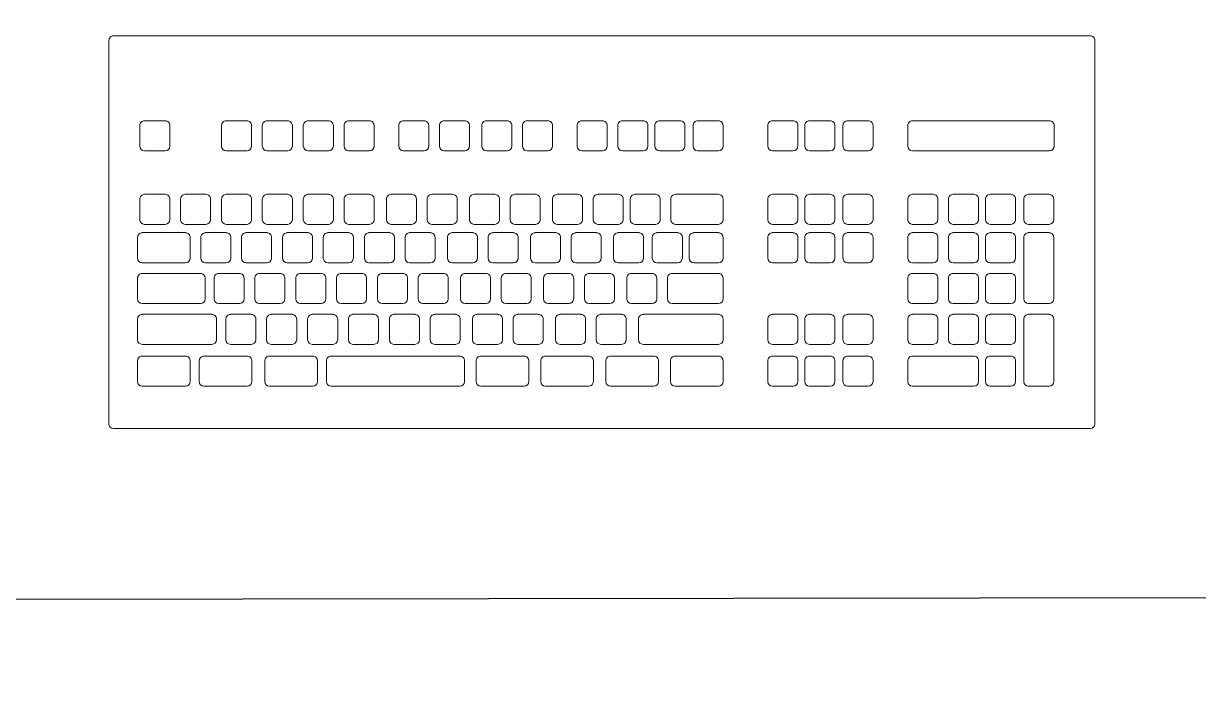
# Model space of a CAD drawing. Header units: metres. Extents: x -39 to 21688, y -24 to 9022.
# Drawn here: x 21.925 to 22.432, y 51.584 to 51.868 of the extents above; entities that cross this region are included whole.
import ezdxf

# ---------------------------------------------------------------- set-up
doc = ezdxf.new("R2010")
doc.units = ezdxf.units.M
doc.header["$MEASUREMENT"] = 0
doc.linetypes.add('CONTINUA', pattern=[0])
for name, color, linetype in [('AR-CALLES', 4, 'Continuous'), ('AR-MOBILIRIO', 1, 'Continuous'), ('AR-PUERTAS', 2, 'Continuous')]:
    doc.layers.add(name, color=color, linetype=linetype)

# ---------------------------------------------------------------- blocks, each defined once
blk = doc.blocks.new('AR-MOB. RECEPCION')
at = {"layer": 'AR-MOBILIRIO', "extrusion": (-1.60905e-07, -3.9026e-07, 1)}
blk.add_line((0.00407, -2.85284, 0), (-0.00019, 0.13393, 0), dxfattribs=at)
at = {"layer": 'AR-MOBILIRIO', "linetype": 'CONTINUA', "lineweight": 5}
for p, q in [((-0.07379, -0.78561, 0), (-0.23929, -0.78561, 0)), ((-0.24128, -0.7876, 0), (-0.24128, -1.20897, 0)), ((-0.07179, -0.7876, 0), (-0.07179, -1.20897, 0)), ((-0.2046, -0.86437, 0), (-0.20459, -0.80523, 0)), ((-0.2026, -0.80324, 0), (-0.19363, -0.80324, 0)), ((-0.19163, -0.80523, 0), (-0.19163, -0.86437, 0)), ((-0.17285, -0.81436, 0), (-0.17285, -0.80538, 0)), ((-0.17086, -0.80339, 0), (-0.16189, -0.80339, 0)), ((-0.15989, -0.80538, 0), (-0.15989, -0.81436, 0)), ((-0.15631, -0.81436, 0), (-0.15631, -0.80538, 0)), ((-0.15431, -0.80339, 0), (-0.12772, -0.80339, 0)), ((-0.12573, -0.80538, 0), (-0.12573, -0.81436, 0)), ((-0.12108, -0.81436, 0), (-0.12108, -0.80538, 0)), ((-0.11908, -0.80339, 0), (-0.09205, -0.80339, 0)), ((-0.09006, -0.80538, 0), (-0.09006, -0.81436, 0)), ((-0.16189, -0.81635, 0), (-0.17086, -0.81635, 0)), ((-0.17086, -0.81985, 0), (-0.16189, -0.81985, 0)), ((-0.12772, -0.81635, 0), (-0.15431, -0.81635, 0)), ((-0.15431, -0.81985, 0), (-0.14534, -0.81985, 0)), ((-0.1367, -0.81985, 0), (-0.12772, -0.81985, 0)), ((-0.09205, -0.81635, 0), (-0.11908, -0.81635, 0)), ((-0.11908, -0.81985, 0), (-0.11011, -0.81985, 0)), ((-0.10103, -0.81985, 0), (-0.09205, -0.81985, 0)), ((-0.17285, -0.83082, 0), (-0.17285, -0.82185, 0)), ((-0.15989, -0.82185, 0), (-0.15989, -0.83082, 0)), ((-0.15631, -0.83082, 0), (-0.15631, -0.82185, 0)), ((-0.14335, -0.82185, 0), (-0.14335, -0.83082, 0)), ((-0.13869, -0.83082, 0), (-0.13869, -0.82185, 0)), ((-0.12573, -0.82185, 0), (-0.12573, -0.83082, 0)), ((-0.12108, -0.83082, 0), (-0.12108, -0.82185, 0)), ((-0.10811, -0.82185, 0), (-0.10811, -0.83082, 0)), ((-0.10302, -0.83082, 0), (-0.10302, -0.82185, 0)), ((-0.09006, -0.82185, 0), (-0.09006, -0.83082, 0)), ((-0.16189, -0.83282, 0), (-0.17086, -0.83282, 0)), ((-0.17086, -0.83584, 0), (-0.16189, -0.83584, 0)), ((-0.14534, -0.83282, 0), (-0.15431, -0.83282, 0)), ((-0.15431, -0.83584, 0), (-0.14534, -0.83584, 0)), ((-0.12772, -0.83282, 0), (-0.1367, -0.83282, 0)), ((-0.1367, -0.83584, 0), (-0.12772, -0.83584, 0)), ((-0.11011, -0.83282, 0), (-0.11908, -0.83282, 0)), ((-0.11908, -0.83584, 0), (-0.11011, -0.83584, 0)), ((-0.09205, -0.83282, 0), (-0.10103, -0.83282, 0)), ((-0.10103, -0.83584, 0), (-0.09205, -0.83584, 0)), ((-0.17285, -0.84681, 0), (-0.17285, -0.83784, 0)), ((-0.15989, -0.83784, 0), (-0.15989, -0.84681, 0)), ((-0.15631, -0.84681, 0), (-0.15631, -0.83784, 0)), ((-0.14335, -0.83784, 0), (-0.14335, -0.84681, 0)), ((-0.13869, -0.84681, 0), (-0.13869, -0.83784, 0)), ((-0.12573, -0.83784, 0), (-0.12573, -0.84681, 0)), ((-0.12108, -0.84681, 0), (-0.12108, -0.83784, 0)), ((-0.10811, -0.83784, 0), (-0.10811, -0.84681, 0)), ((-0.10302, -0.86437, 0), (-0.10302, -0.83784, 0)), ((-0.09006, -0.83784, 0), (-0.09006, -0.86437, 0)), ((-0.16189, -0.84881, 0), (-0.17086, -0.84881, 0)), ((-0.14534, -0.84881, 0), (-0.15431, -0.84881, 0)), ((-0.12772, -0.84881, 0), (-0.1367, -0.84881, 0)), ((-0.11011, -0.84881, 0), (-0.11908, -0.84881, 0)), ((-0.17285, -0.86437, 0), (-0.17285, -0.8554, 0)), ((-0.17086, -0.85341, 0), (-0.16189, -0.85341, 0)), ((-0.15989, -0.8554, 0), (-0.15989, -0.86437, 0)), ((-0.15631, -0.86437, 0), (-0.15631, -0.8554, 0)), ((-0.15431, -0.85341, 0), (-0.14534, -0.85341, 0)), ((-0.14335, -0.8554, 0), (-0.14335, -0.86437, 0)), ((-0.13869, -0.86437, 0), (-0.13869, -0.8554, 0)), ((-0.1367, -0.85341, 0), (-0.12772, -0.85341, 0)), ((-0.12573, -0.8554, 0), (-0.12573, -0.86437, 0)), ((-0.12108, -0.86437, 0), (-0.12108, -0.8554, 0)), ((-0.11908, -0.85341, 0), (-0.11011, -0.85341, 0)), ((-0.10811, -0.8554, 0), (-0.10811, -0.86437, 0)), ((-0.19363, -0.86637, 0), (-0.2026, -0.86637, 0)), ((-0.16189, -0.86637, 0), (-0.17086, -0.86637, 0)), ((-0.14534, -0.86637, 0), (-0.15431, -0.86637, 0)), ((-0.12772, -0.86637, 0), (-0.1367, -0.86637, 0)), ((-0.11011, -0.86637, 0), (-0.11908, -0.86637, 0)), ((-0.09205, -0.86637, 0), (-0.10103, -0.86637, 0)), ((-0.2026, -0.88135, 0), (-0.19363, -0.88135, 0)), ((-0.17086, -0.88135, 0), (-0.16189, -0.88135, 0)), ((-0.15431, -0.88135, 0), (-0.14534, -0.88135, 0)), ((-0.11908, -0.88135, 0), (-0.11011, -0.88135, 0)), ((-0.10103, -0.88135, 0), (-0.09205, -0.88135, 0)), ((-0.2046, -0.88783, 0), (-0.2046, -0.88335, 0)), ((-0.2046, -0.89232, 0), (-0.2046, -0.88335, 0)), ((-0.19163, -0.88783, 0), (-0.19163, -0.88335, 0)), ((-0.19163, -0.88335, 0), (-0.19163, -0.89232, 0)), ((-0.17285, -0.89232, 0), (-0.17285, -0.88335, 0)), ((-0.15989, -0.88335, 0), (-0.15989, -0.89232, 0)), ((-0.15631, -0.89232, 0), (-0.15631, -0.88335, 0)), ((-0.14335, -0.88335, 0), (-0.14335, -0.89232, 0)), ((-0.12108, -0.89232, 0), (-0.12108, -0.88335, 0)), ((-0.10811, -0.88335, 0), (-0.10811, -0.89232, 0)), ((-0.10302, -0.89232, 0), (-0.10302, -0.88335, 0)), ((-0.09006, -0.88335, 0), (-0.09006, -0.89232, 0)), ((-0.19363, -0.89431, 0), (-0.2026, -0.89431, 0)), ((-0.16189, -0.89431, 0), (-0.17086, -0.89431, 0)), ((-0.14534, -0.89431, 0), (-0.15431, -0.89431, 0)), ((-0.11011, -0.89431, 0), (-0.11908, -0.89431, 0)), ((-0.09205, -0.89431, 0), (-0.10103, -0.89431, 0)), ((-0.2046, -0.90878, 0), (-0.2046, -0.89981, 0)), ((-0.2026, -0.89782, 0), (-0.19363, -0.89782, 0)), ((-0.19163, -0.89981, 0), (-0.19163, -0.90878, 0)), ((-0.17285, -0.90878, 0), (-0.17285, -0.89981, 0)), ((-0.17086, -0.89782, 0), (-0.16189, -0.89782, 0)), ((-0.15989, -0.89981, 0), (-0.15989, -0.90878, 0)), ((-0.15631, -0.90878, 0), (-0.15631, -0.89981, 0)), ((-0.15431, -0.89782, 0), (-0.14534, -0.89782, 0)), ((-0.14335, -0.89981, 0), (-0.14335, -0.90878, 0)), ((-0.12108, -0.90878, 0), (-0.12108, -0.89981, 0)), ((-0.11908, -0.89782, 0), (-0.11011, -0.89782, 0)), ((-0.10811, -0.89981, 0), (-0.10811, -0.90878, 0)), ((-0.10302, -0.90878, 0), (-0.10302, -0.89981, 0)), ((-0.10103, -0.89782, 0), (-0.09205, -0.89782, 0)), ((-0.09006, -0.89981, 0), (-0.09006, -0.90878, 0)), ((-0.19363, -0.91078, 0), (-0.2026, -0.91078, 0)), ((-0.16189, -0.91078, 0), (-0.17086, -0.91078, 0)), ((-0.14534, -0.91078, 0), (-0.15431, -0.91078, 0)), ((-0.11011, -0.91078, 0), (-0.11908, -0.91078, 0)), ((-0.09205, -0.91078, 0), (-0.10103, -0.91078, 0)), ((-0.2046, -0.92477, 0), (-0.2046, -0.9158, 0)), ((-0.2026, -0.91381, 0), (-0.19363, -0.91381, 0)), ((-0.19163, -0.9158, 0), (-0.19163, -0.92477, 0)), ((-0.17285, -0.92477, 0), (-0.17285, -0.9158, 0)), ((-0.17086, -0.91381, 0), (-0.16189, -0.91381, 0)), ((-0.15989, -0.9158, 0), (-0.15989, -0.92477, 0)), ((-0.15631, -0.92477, 0), (-0.15631, -0.9158, 0)), ((-0.15431, -0.91381, 0), (-0.14534, -0.91381, 0)), ((-0.14335, -0.9158, 0), (-0.14335, -0.92477, 0)), ((-0.12108, -0.92477, 0), (-0.12108, -0.9158, 0)), ((-0.11908, -0.91381, 0), (-0.11011, -0.91381, 0)), ((-0.10811, -0.9158, 0), (-0.10811, -0.92477, 0)), ((-0.10302, -0.92477, 0), (-0.10302, -0.9158, 0)), ((-0.10103, -0.91381, 0), (-0.09205, -0.91381, 0)), ((-0.09006, -0.9158, 0), (-0.09006, -0.92477, 0)), ((-0.19363, -0.92677, 0), (-0.2026, -0.92677, 0)), ((-0.16189, -0.92677, 0), (-0.17086, -0.92677, 0)), ((-0.14534, -0.92677, 0), (-0.15431, -0.92677, 0)), ((-0.11011, -0.92677, 0), (-0.11908, -0.92677, 0)), ((-0.09205, -0.92677, 0), (-0.10103, -0.92677, 0)), ((-0.2026, -0.94604, 0), (-0.19363, -0.94604, 0)), ((-0.17086, -0.94604, 0), (-0.16189, -0.94604, 0)), ((-0.15431, -0.94604, 0), (-0.14534, -0.94604, 0)), ((-0.1367, -0.94604, 0), (-0.12772, -0.94604, 0)), ((-0.11908, -0.94604, 0), (-0.11011, -0.94604, 0)), ((-0.10103, -0.94604, 0), (-0.09205, -0.94604, 0)), ((-0.2046, -0.957, 0), (-0.2046, -0.94803, 0)), ((-0.19163, -0.94803, 0), (-0.19163, -0.957, 0)), ((-0.17285, -0.96658, 0), (-0.17285, -0.94803, 0)), ((-0.15989, -0.94803, 0), (-0.15989, -0.96658, 0)), ((-0.15631, -0.95866, 0), (-0.15631, -0.94803, 0)), ((-0.14335, -0.94803, 0), (-0.14335, -0.95866, 0)), ((-0.13869, -0.96806, 0), (-0.13869, -0.94803, 0)), ((-0.12573, -0.94803, 0), (-0.12573, -0.96806, 0)), ((-0.12108, -0.9805, 0), (-0.12108, -0.94803, 0)), ((-0.10812, -0.94803, 0), (-0.10812, -0.9805, 0)), ((-0.10302, -0.96675, 0), (-0.10302, -0.94803, 0)), ((-0.09006, -0.94803, 0), (-0.09006, -0.96675, 0)), ((-0.19363, -0.959, 0), (-0.2026, -0.959, 0)), ((-0.2026, -0.9625, 0), (-0.19363, -0.9625, 0)), ((-0.14534, -0.96066, 0), (-0.15431, -0.96066, 0)), ((-0.2046, -0.97347, 0), (-0.2046, -0.96449, 0)), ((-0.19163, -0.96449, 0), (-0.19163, -0.97347, 0)), ((-0.15631, -0.97457, 0), (-0.15631, -0.96559, 0)), ((-0.15431, -0.9636, 0), (-0.14534, -0.9636, 0)), ((-0.14335, -0.96559, 0), (-0.14335, -0.97457, 0)), ((-0.16189, -0.96858, 0), (-0.17086, -0.96858, 0)), ((-0.17086, -0.97311, 0), (-0.16189, -0.97311, 0)), ((-0.12772, -0.97005, 0), (-0.1367, -0.97005, 0)), ((-0.09205, -0.96874, 0), (-0.10103, -0.96874, 0)), ((-0.19363, -0.97546, 0), (-0.2026, -0.97546, 0)), ((-0.17285, -0.98407, 0), (-0.17285, -0.9751, 0)), ((-0.15989, -0.9751, 0), (-0.15989, -0.98407, 0)), ((-0.14534, -0.97656, 0), (-0.15431, -0.97656, 0)), ((-0.13869, -0.98562, 0), (-0.13869, -0.97665, 0)), ((-0.1367, -0.97466, 0), (-0.12772, -0.97466, 0)), ((-0.12573, -0.97665, 0), (-0.12573, -0.98562, 0)), ((-0.10302, -0.99461, 0), (-0.10302, -0.97589, 0)), ((-0.10103, -0.9739, 0), (-0.09205, -0.9739, 0)), ((-0.09006, -0.97589, 0), (-0.09006, -0.99461, 0)), ((-0.2046, -0.98946, 0), (-0.2046, -0.98048, 0)), ((-0.2026, -0.97849, 0), (-0.19363, -0.97849, 0)), ((-0.19163, -0.98048, 0), (-0.19163, -0.98946, 0)), ((-0.15631, -0.99131, 0), (-0.15631, -0.98234, 0)), ((-0.15431, -0.98034, 0), (-0.14534, -0.98034, 0)), ((-0.14335, -0.98234, 0), (-0.14335, -0.99131, 0)), ((-0.11011, -0.9825, 0), (-0.11908, -0.9825, 0)), ((-0.16189, -0.98607, 0), (-0.17086, -0.98607, 0)), ((-0.12772, -0.98762, 0), (-0.1367, -0.98762, 0)), ((-0.11908, -0.9878, 0), (-0.11011, -0.9878, 0)), ((-0.19363, -0.99145, 0), (-0.2026, -0.99145, 0)), ((-0.17285, -1.00006, 0), (-0.17285, -0.99109, 0)), ((-0.17086, -0.9891, 0), (-0.16189, -0.9891, 0)), ((-0.15989, -0.99109, 0), (-0.15989, -1.00006, 0)), ((-0.14534, -0.9933, 0), (-0.15431, -0.9933, 0)), ((-0.1367, -0.99292, 0), (-0.12772, -0.99292, 0)), ((-0.12108, -0.99877, 0), (-0.12108, -0.9898, 0)), ((-0.10812, -0.9898, 0), (-0.10812, -0.99877, 0)), ((-0.2046, -1.00702, 0), (-0.2046, -0.99805, 0)), ((-0.2026, -0.99605, 0), (-0.19363, -0.99605, 0)), ((-0.19163, -0.99805, 0), (-0.19163, -1.00702, 0)), ((-0.13869, -1.00389, 0), (-0.13869, -0.99491, 0)), ((-0.12573, -0.99491, 0), (-0.12573, -1.00389, 0)), ((-0.09205, -0.9966, 0), (-0.10103, -0.9966, 0)), ((-0.16189, -1.00206, 0), (-0.17086, -1.00206, 0)), ((-0.15631, -1.00957, 0), (-0.15631, -1.0006, 0)), ((-0.15431, -0.99861, 0), (-0.14534, -0.99861, 0)), ((-0.14335, -1.0006, 0), (-0.14335, -1.00957, 0)), ((-0.11011, -1.00076, 0), (-0.11908, -1.00076, 0)), ((-0.10103, -1.00199, 0), (-0.09205, -1.00199, 0)), ((-0.17086, -1.00666, 0), (-0.16189, -1.00666, 0)), ((-0.12772, -1.00588, 0), (-0.1367, -1.00588, 0)), ((-0.12108, -1.01633, 0), (-0.12108, -1.00736, 0)), ((-0.11908, -1.00536, 0), (-0.11011, -1.00536, 0)), ((-0.10812, -1.00736, 0), (-0.10812, -1.01633, 0)), ((-0.10302, -1.0227, 0), (-0.10302, -1.00398, 0)), ((-0.09006, -1.00398, 0), (-0.09006, -1.0227, 0)), ((-0.19363, -1.00901, 0), (-0.2026, -1.00901, 0)), ((-0.17285, -1.01763, 0), (-0.17285, -1.00865, 0)), ((-0.15989, -1.00865, 0), (-0.15989, -1.01763, 0)), ((-0.14534, -1.01157, 0), (-0.15431, -1.01157, 0)), ((-0.13869, -1.02145, 0), (-0.13869, -1.01248, 0)), ((-0.1367, -1.01048, 0), (-0.12772, -1.01048, 0)), ((-0.12573, -1.01248, 0), (-0.12573, -1.02145, 0)), ((-0.15631, -1.02714, 0), (-0.15631, -1.01816, 0)), ((-0.15431, -1.01617, 0), (-0.14534, -1.01617, 0)), ((-0.14335, -1.01816, 0), (-0.14335, -1.02714, 0)), ((-0.11011, -1.01833, 0), (-0.11908, -1.01833, 0)), ((-0.2046, -1.03059, 0), (-0.2046, -1.02162, 0)), ((-0.2026, -1.01962, 0), (-0.19363, -1.01962, 0)), ((-0.19163, -1.02162, 0), (-0.19163, -1.03059, 0)), ((-0.16189, -1.01962, 0), (-0.17086, -1.01962, 0)), ((-0.12772, -1.02344, 0), (-0.1367, -1.02344, 0)), ((-0.11908, -1.02363, 0), (-0.11011, -1.02363, 0)), ((-0.17285, -1.03589, 0), (-0.17285, -1.02692, 0)), ((-0.17086, -1.02492, 0), (-0.16189, -1.02492, 0)), ((-0.15989, -1.02692, 0), (-0.15989, -1.03589, 0)), ((-0.1367, -1.02875, 0), (-0.12772, -1.02875, 0)), ((-0.12108, -1.0346, 0), (-0.12108, -1.02562, 0)), ((-0.10812, -1.02562, 0), (-0.10812, -1.0346, 0)), ((-0.09205, -1.0247, 0), (-0.10103, -1.0247, 0)), ((-0.19363, -1.03258, 0), (-0.2026, -1.03258, 0)), ((-0.14534, -1.02913, 0), (-0.15431, -1.02913, 0)), ((-0.13869, -1.03971, 0), (-0.13869, -1.03074, 0)), ((-0.12573, -1.03074, 0), (-0.12573, -1.03971, 0)), ((-0.10302, -1.05056, 0), (-0.10302, -1.03184, 0)), ((-0.10103, -1.02985, 0), (-0.09205, -1.02985, 0)), ((-0.09006, -1.03184, 0), (-0.09006, -1.05056, 0)), ((-0.2026, -1.03718, 0), (-0.19363, -1.03718, 0)), ((-0.16189, -1.03789, 0), (-0.17086, -1.03789, 0)), ((-0.15631, -1.0454, 0), (-0.15631, -1.03643, 0)), ((-0.15431, -1.03443, 0), (-0.14534, -1.03443, 0)), ((-0.14335, -1.03643, 0), (-0.14335, -1.0454, 0)), ((-0.11011, -1.03659, 0), (-0.11908, -1.03659, 0)), ((-0.2046, -1.04815, 0), (-0.2046, -1.03918, 0)), ((-0.19163, -1.03918, 0), (-0.19163, -1.04815, 0)), ((-0.17086, -1.04249, 0), (-0.16189, -1.04249, 0)), ((-0.12772, -1.04171, 0), (-0.1367, -1.04171, 0)), ((-0.12108, -1.05216, 0), (-0.12108, -1.04319, 0)), ((-0.11908, -1.04119, 0), (-0.11011, -1.04119, 0)), ((-0.10812, -1.04319, 0), (-0.10812, -1.05216, 0)), ((-0.17285, -1.05345, 0), (-0.17285, -1.04448, 0)), ((-0.15989, -1.04448, 0), (-0.15989, -1.05345, 0)), ((-0.14534, -1.0474, 0), (-0.15431, -1.0474, 0)), ((-0.13869, -1.05728, 0), (-0.13869, -1.0483, 0)), ((-0.1367, -1.04631, 0), (-0.12772, -1.04631, 0)), ((-0.12573, -1.0483, 0), (-0.12573, -1.05728, 0)), ((-0.19363, -1.05014, 0), (-0.2026, -1.05014, 0)), ((-0.15631, -1.06296, 0), (-0.15631, -1.05399, 0)), ((-0.15431, -1.052, 0), (-0.14534, -1.052, 0)), ((-0.14335, -1.05399, 0), (-0.14335, -1.06296, 0)), ((-0.11011, -1.05415, 0), (-0.11908, -1.05415, 0)), ((-0.09205, -1.05256, 0), (-0.10103, -1.05256, 0)), ((-0.2046, -1.06642, 0), (-0.2046, -1.05744, 0)), ((-0.2026, -1.05545, 0), (-0.19363, -1.05545, 0)), ((-0.19163, -1.05744, 0), (-0.19163, -1.06642, 0)), ((-0.16189, -1.05545, 0), (-0.17086, -1.05545, 0)), ((-0.12772, -1.05927, 0), (-0.1367, -1.05927, 0)), ((-0.10103, -1.05757, 0), (-0.09205, -1.05757, 0)), ((-0.17285, -1.07172, 0), (-0.17285, -1.06275, 0)), ((-0.17086, -1.06075, 0), (-0.16189, -1.06075, 0)), ((-0.15989, -1.06275, 0), (-0.15989, -1.07172, 0)), ((-0.12108, -1.07042, 0), (-0.12108, -1.06145, 0)), ((-0.11908, -1.05946, 0), (-0.11011, -1.05946, 0)), ((-0.10812, -1.06145, 0), (-0.10812, -1.07042, 0)), ((-0.10302, -1.11512, 0), (-0.10302, -1.05956, 0)), ((-0.09006, -1.05956, 0), (-0.09006, -1.11512, 0)), ((-0.19363, -1.06841, 0), (-0.2026, -1.06841, 0)), ((-0.14534, -1.06496, 0), (-0.15431, -1.06496, 0)), ((-0.13869, -1.07554, 0), (-0.13869, -1.06657, 0)), ((-0.1367, -1.06457, 0), (-0.12772, -1.06457, 0)), ((-0.12573, -1.06657, 0), (-0.12573, -1.07554, 0)), ((-0.2026, -1.07301, 0), (-0.19363, -1.07301, 0)), ((-0.16189, -1.07371, 0), (-0.17086, -1.07371, 0)), ((-0.15631, -1.08123, 0), (-0.15631, -1.07226, 0)), ((-0.15431, -1.07026, 0), (-0.14534, -1.07026, 0)), ((-0.14335, -1.07226, 0), (-0.14335, -1.08123, 0)), ((-0.11011, -1.07242, 0), (-0.11908, -1.07242, 0)), ((-0.2046, -1.08398, 0), (-0.2046, -1.075, 0)), ((-0.19163, -1.075, 0), (-0.19163, -1.08398, 0)), ((-0.17086, -1.07831, 0), (-0.16189, -1.07831, 0)), ((-0.12772, -1.07754, 0), (-0.1367, -1.07754, 0)), ((-0.12108, -1.08799, 0), (-0.12108, -1.07901, 0)), ((-0.11908, -1.07702, 0), (-0.11011, -1.07702, 0)), ((-0.10812, -1.07901, 0), (-0.10812, -1.08799, 0)), ((-0.17285, -1.08928, 0), (-0.17285, -1.08031, 0)), ((-0.15989, -1.08031, 0), (-0.15989, -1.08928, 0)), ((-0.14534, -1.08322, 0), (-0.15431, -1.08322, 0)), ((-0.13869, -1.0931, 0), (-0.13869, -1.08413, 0)), ((-0.1367, -1.08214, 0), (-0.12772, -1.08214, 0)), ((-0.12573, -1.08413, 0), (-0.12573, -1.0931, 0)), ((-0.19363, -1.08597, 0), (-0.2026, -1.08597, 0)), ((-0.15431, -1.08782, 0), (-0.14534, -1.08782, 0)), ((-0.16189, -1.09128, 0), (-0.17086, -1.09128, 0)), ((-0.15631, -1.09879, 0), (-0.15631, -1.08982, 0)), ((-0.14335, -1.08982, 0), (-0.14335, -1.09879, 0)), ((-0.11011, -1.08998, 0), (-0.11908, -1.08998, 0)), ((-0.11908, -1.09471, 0), (-0.11011, -1.09471, 0)), ((-0.2046, -1.10755, 0), (-0.2046, -1.09857, 0)), ((-0.2026, -1.09658, 0), (-0.19363, -1.09658, 0)), ((-0.19163, -1.09857, 0), (-0.19163, -1.10755, 0)), ((-0.17285, -1.10755, 0), (-0.17285, -1.09857, 0)), ((-0.17086, -1.09658, 0), (-0.16189, -1.09658, 0)), ((-0.15989, -1.09857, 0), (-0.15989, -1.10755, 0)), ((-0.12772, -1.0951, 0), (-0.1367, -1.0951, 0)), ((-0.1367, -1.09983, 0), (-0.12772, -1.09983, 0)), ((-0.12108, -1.10568, 0), (-0.12108, -1.09671, 0)), ((-0.10812, -1.09671, 0), (-0.10812, -1.10568, 0)), ((-0.14534, -1.10078, 0), (-0.15431, -1.10078, 0)), ((-0.13869, -1.1108, 0), (-0.13869, -1.10183, 0)), ((-0.12573, -1.10183, 0), (-0.12573, -1.1108, 0)), ((-0.19363, -1.10954, 0), (-0.2026, -1.10954, 0)), ((-0.16189, -1.10954, 0), (-0.17086, -1.10954, 0)), ((-0.15631, -1.11649, 0), (-0.15631, -1.10751, 0)), ((-0.15431, -1.10552, 0), (-0.14534, -1.10552, 0)), ((-0.14335, -1.10751, 0), (-0.14335, -1.11649, 0)), ((-0.11011, -1.10768, 0), (-0.11908, -1.10768, 0)), ((-0.2026, -1.11414, 0), (-0.19363, -1.11414, 0)), ((-0.17086, -1.11414, 0), (-0.16189, -1.11414, 0)), ((-0.12772, -1.11279, 0), (-0.1367, -1.11279, 0)), ((-0.12108, -1.12324, 0), (-0.12108, -1.11427, 0)), ((-0.11908, -1.11228, 0), (-0.11011, -1.11228, 0)), ((-0.10812, -1.11427, 0), (-0.10812, -1.12324, 0)), ((-0.2046, -1.12511, 0), (-0.2046, -1.11614, 0)), ((-0.19163, -1.11614, 0), (-0.19163, -1.12511, 0)), ((-0.17285, -1.12511, 0), (-0.17285, -1.11614, 0)), ((-0.15989, -1.11614, 0), (-0.15989, -1.12511, 0)), ((-0.14534, -1.11848, 0), (-0.15431, -1.11848, 0)), ((-0.13869, -1.12836, 0), (-0.13869, -1.11939, 0)), ((-0.1367, -1.1174, 0), (-0.12772, -1.1174, 0)), ((-0.12573, -1.11939, 0), (-0.12573, -1.12836, 0)), ((-0.09205, -1.11711, 0), (-0.10103, -1.11711, 0)), ((-0.15631, -1.13405, 0), (-0.15631, -1.12508, 0)), ((-0.15431, -1.12308, 0), (-0.14534, -1.12308, 0)), ((-0.14335, -1.12508, 0), (-0.14335, -1.13405, 0)), ((-0.10302, -1.14173, 0), (-0.10302, -1.12301, 0)), ((-0.10103, -1.12102, 0), (-0.09205, -1.12102, 0)), ((-0.09006, -1.12301, 0), (-0.09006, -1.14173, 0)), ((-0.19363, -1.1271, 0), (-0.2026, -1.1271, 0)), ((-0.16189, -1.1271, 0), (-0.17086, -1.1271, 0)), ((-0.11011, -1.12524, 0), (-0.11908, -1.12524, 0)), ((-0.11908, -1.12997, 0), (-0.11011, -1.12997, 0)), ((-0.2046, -1.1428, 0), (-0.2046, -1.13383, 0)), ((-0.2026, -1.13184, 0), (-0.19363, -1.13184, 0)), ((-0.19163, -1.13383, 0), (-0.19163, -1.1428, 0)), ((-0.17285, -1.1428, 0), (-0.17285, -1.13383, 0)), ((-0.17086, -1.13184, 0), (-0.16189, -1.13184, 0)), ((-0.15989, -1.13383, 0), (-0.15989, -1.1428, 0)), ((-0.12772, -1.13036, 0), (-0.1367, -1.13036, 0)), ((-0.1367, -1.13509, 0), (-0.12772, -1.13509, 0)), ((-0.12108, -1.14094, 0), (-0.12108, -1.13197, 0)), ((-0.10812, -1.13197, 0), (-0.10812, -1.14094, 0)), ((-0.14534, -1.13604, 0), (-0.15431, -1.13604, 0)), ((-0.13869, -1.14606, 0), (-0.13869, -1.13709, 0)), ((-0.12573, -1.13709, 0), (-0.12573, -1.14606, 0)), ((-0.19363, -1.1448, 0), (-0.2026, -1.1448, 0)), ((-0.16189, -1.1448, 0), (-0.17086, -1.1448, 0)), ((-0.15631, -1.15175, 0), (-0.15631, -1.14277, 0)), ((-0.15431, -1.14078, 0), (-0.14534, -1.14078, 0)), ((-0.14335, -1.14277, 0), (-0.14335, -1.15175, 0)), ((-0.11011, -1.14293, 0), (-0.11908, -1.14293, 0)), ((-0.09205, -1.14372, 0), (-0.10103, -1.14372, 0)), ((-0.2026, -1.1494, 0), (-0.19363, -1.1494, 0)), ((-0.17086, -1.1494, 0), (-0.16189, -1.1494, 0)), ((-0.12772, -1.14805, 0), (-0.1367, -1.14805, 0)), ((-0.12108, -1.1585, 0), (-0.12108, -1.14953, 0)), ((-0.11908, -1.14754, 0), (-0.11011, -1.14754, 0)), ((-0.10812, -1.14953, 0), (-0.10812, -1.1585, 0)), ((-0.10103, -1.14928, 0), (-0.09205, -1.14928, 0)), ((-0.2046, -1.16037, 0), (-0.2046, -1.15139, 0)), ((-0.19163, -1.15139, 0), (-0.19163, -1.16037, 0)), ((-0.17285, -1.16037, 0), (-0.17285, -1.15139, 0)), ((-0.15989, -1.15139, 0), (-0.15989, -1.16037, 0)), ((-0.14534, -1.15374, 0), (-0.15431, -1.15374, 0)), ((-0.13869, -1.16362, 0), (-0.13869, -1.15465, 0)), ((-0.1367, -1.15265, 0), (-0.12772, -1.15265, 0)), ((-0.12573, -1.15465, 0), (-0.12573, -1.16362, 0)), ((-0.10302, -1.16999, 0), (-0.10302, -1.15127, 0)), ((-0.09006, -1.15127, 0), (-0.09006, -1.16999, 0)), ((-0.15631, -1.16931, 0), (-0.15631, -1.16033, 0)), ((-0.15431, -1.15834, 0), (-0.14534, -1.15834, 0)), ((-0.14335, -1.16033, 0), (-0.14335, -1.16931, 0)), ((-0.11011, -1.1605, 0), (-0.11908, -1.1605, 0)), ((-0.19363, -1.16236, 0), (-0.2026, -1.16236, 0)), ((-0.16189, -1.16236, 0), (-0.17086, -1.16236, 0)), ((-0.12772, -1.16561, 0), (-0.1367, -1.16561, 0)), ((-0.11908, -1.16457, 0), (-0.11011, -1.16457, 0)), ((-0.17285, -1.17806, 0), (-0.17285, -1.16909, 0)), ((-0.17086, -1.1671, 0), (-0.16189, -1.1671, 0)), ((-0.15989, -1.16909, 0), (-0.15989, -1.17806, 0)), ((-0.1367, -1.16947, 0), (-0.12772, -1.16947, 0)), ((-0.12108, -1.16657, 0), (-0.12108, -1.1966, 0)), ((-0.10812, -1.16657, 0), (-0.10812, -1.1966, 0)), ((-0.14534, -1.1713, 0), (-0.15431, -1.1713, 0)), ((-0.15431, -1.17589, 0), (-0.14534, -1.17589, 0)), ((-0.13869, -1.1966, 0), (-0.13869, -1.17146, 0)), ((-0.12573, -1.17146, 0), (-0.12573, -1.1966, 0)), ((-0.09205, -1.17199, 0), (-0.10103, -1.17199, 0)), ((-0.10103, -1.17589, 0), (-0.09205, -1.17589, 0)), ((-0.16189, -1.18006, 0), (-0.17086, -1.18006, 0)), ((-0.15631, -1.1966, 0), (-0.15631, -1.17789, 0)), ((-0.14335, -1.17789, 0), (-0.14335, -1.1966, 0)), ((-0.10302, -1.1966, 0), (-0.10302, -1.17789, 0)), ((-0.09006, -1.17789, 0), (-0.09006, -1.1966, 0)), ((-0.2026, -1.18466, 0), (-0.19363, -1.18466, 0)), ((-0.17086, -1.18466, 0), (-0.16189, -1.18466, 0)), ((-0.2046, -1.19563, 0), (-0.2046, -1.18665, 0)), ((-0.19163, -1.18665, 0), (-0.19163, -1.19563, 0)), ((-0.17285, -1.19563, 0), (-0.17285, -1.18665, 0)), ((-0.15989, -1.18665, 0), (-0.15989, -1.19563, 0)), ((-0.19363, -1.19762, 0), (-0.2026, -1.19762, 0)), ((-0.17086, -1.19762, 0), (-0.16189, -1.19762, 0)), ((-0.14534, -1.1986, 0), (-0.15431, -1.1986, 0)), ((-0.12772, -1.1986, 0), (-0.1367, -1.1986, 0)), ((-0.11011, -1.1986, 0), (-0.11908, -1.1986, 0)), ((-0.09205, -1.1986, 0), (-0.10103, -1.1986, 0)), ((-0.07379, -1.21096, 0), (-0.23929, -1.21096, 0))]:
    blk.add_line(p, q, dxfattribs=at)
for centre, start, end in [((-0.23929, -0.7876, 0), 89.9999, 179.9999), ((-0.07379, -0.7876, 0), 359.9999, 89.9999), ((-0.2026, -0.80523, 0), 89.9999, 179.9999), ((-0.19363, -0.80523, 0), 359.9999, 89.9999), ((-0.17086, -0.80538, 0), 89.9999, 179.9999), ((-0.16189, -0.80538, 0), 359.9999, 89.9999), ((-0.15431, -0.80538, 0), 89.9999, 179.9999), ((-0.12772, -0.80538, 0), 359.9999, 89.9999), ((-0.11908, -0.80538, 0), 89.9999, 179.9999), ((-0.09205, -0.80538, 0), 359.9999, 89.9999), ((-0.17086, -0.81436, 0), 179.9999, 269.9999), ((-0.17086, -0.81436, 0), 179.9999, 269.9999), ((-0.16189, -0.81436, 0), 269.9999, 359.9999), ((-0.15431, -0.81436, 0), 179.9999, 269.9999), ((-0.15431, -0.81436, 0), 179.9999, 269.9999), ((-0.12772, -0.81436, 0), 269.9999, 359.9999), ((-0.11908, -0.81436, 0), 179.9999, 269.9999), ((-0.11908, -0.81436, 0), 179.9999, 269.9999), ((-0.09205, -0.81436, 0), 269.9999, 359.9999), ((-0.17086, -0.82185, 0), 89.9999, 179.9999), ((-0.16189, -0.82185, 0), 359.9999, 89.9999), ((-0.15431, -0.82185, 0), 89.9999, 179.9999), ((-0.14534, -0.82185, 0), 359.9999, 89.9999), ((-0.1367, -0.82185, 0), 89.9999, 179.9999), ((-0.12772, -0.82185, 0), 359.9999, 89.9999), ((-0.11908, -0.82185, 0), 89.9999, 179.9999), ((-0.11011, -0.82185, 0), 359.9999, 89.9999), ((-0.10103, -0.82185, 0), 89.9999, 179.9999), ((-0.09205, -0.82185, 0), 359.9999, 89.9999), ((-0.17086, -0.83082, 0), 179.9999, 269.9999), ((-0.17086, -0.83082, 0), 179.9999, 269.9999), ((-0.16189, -0.83082, 0), 269.9999, 359.9999), ((-0.15431, -0.83082, 0), 179.9999, 269.9999), ((-0.15431, -0.83082, 0), 179.9999, 269.9999), ((-0.14534, -0.83082, 0), 269.9999, 359.9999), ((-0.1367, -0.83082, 0), 179.9999, 269.9999), ((-0.1367, -0.83082, 0), 179.9999, 269.9999), ((-0.12772, -0.83082, 0), 269.9999, 359.9999), ((-0.11908, -0.83082, 0), 179.9999, 269.9999), ((-0.11908, -0.83082, 0), 179.9999, 269.9999), ((-0.11011, -0.83082, 0), 269.9999, 359.9999), ((-0.10103, -0.83082, 0), 179.9999, 269.9999), ((-0.10103, -0.83082, 0), 179.9999, 269.9999), ((-0.09205, -0.83082, 0), 269.9999, 359.9999), ((-0.17086, -0.83784, 0), 89.9999, 179.9999), ((-0.16189, -0.83784, 0), 359.9999, 89.9999), ((-0.15431, -0.83784, 0), 89.9999, 179.9999), ((-0.14534, -0.83784, 0), 359.9999, 89.9999), ((-0.1367, -0.83784, 0), 89.9999, 179.9999), ((-0.12772, -0.83784, 0), 359.9999, 89.9999), ((-0.11908, -0.83784, 0), 89.9999, 179.9999), ((-0.11011, -0.83784, 0), 359.9999, 89.9999), ((-0.10103, -0.83784, 0), 89.9999, 179.9999), ((-0.09205, -0.83784, 0), 359.9999, 89.9999), ((-0.17086, -0.84681, 0), 179.9999, 269.9999), ((-0.17086, -0.84681, 0), 179.9999, 269.9999), ((-0.16189, -0.84681, 0), 269.9999, 359.9999), ((-0.15431, -0.84681, 0), 179.9999, 269.9999), ((-0.15431, -0.84681, 0), 179.9999, 269.9999), ((-0.14534, -0.84681, 0), 269.9999, 359.9999), ((-0.1367, -0.84681, 0), 179.9999, 269.9999), ((-0.1367, -0.84681, 0), 179.9999, 269.9999), ((-0.12772, -0.84681, 0), 269.9999, 359.9999), ((-0.11908, -0.84681, 0), 179.9999, 269.9999), ((-0.11908, -0.84681, 0), 179.9999, 269.9999), ((-0.11011, -0.84681, 0), 269.9999, 359.9999), ((-0.17086, -0.8554, 0), 89.9999, 179.9999), ((-0.16189, -0.8554, 0), 359.9999, 89.9999), ((-0.15431, -0.8554, 0), 89.9999, 179.9999), ((-0.14534, -0.8554, 0), 359.9999, 89.9999), ((-0.1367, -0.8554, 0), 89.9999, 179.9999), ((-0.12772, -0.8554, 0), 359.9999, 89.9999), ((-0.11908, -0.8554, 0), 89.9999, 179.9999), ((-0.11011, -0.8554, 0), 359.9999, 89.9999), ((-0.2026, -0.86437, 0), 179.9999, 269.9999), ((-0.2026, -0.86437, 0), 179.9999, 269.9999), ((-0.19363, -0.86437, 0), 269.9999, 359.9999), ((-0.17086, -0.86437, 0), 179.9999, 269.9999), ((-0.17086, -0.86437, 0), 179.9999, 269.9999), ((-0.16189, -0.86437, 0), 269.9999, 359.9999), ((-0.15431, -0.86437, 0), 179.9999, 269.9999), ((-0.15431, -0.86437, 0), 179.9999, 269.9999), ((-0.14534, -0.86437, 0), 269.9999, 359.9999), ((-0.1367, -0.86437, 0), 179.9999, 269.9999), ((-0.1367, -0.86437, 0), 179.9999, 269.9999), ((-0.12772, -0.86437, 0), 269.9999, 359.9999), ((-0.11908, -0.86437, 0), 179.9999, 269.9999), ((-0.11908, -0.86437, 0), 179.9999, 269.9999), ((-0.11011, -0.86437, 0), 269.9999, 359.9999), ((-0.10103, -0.86437, 0), 179.9999, 269.9999), ((-0.10103, -0.86437, 0), 179.9999, 269.9999), ((-0.09205, -0.86437, 0), 269.9999, 359.9999), ((-0.2026, -0.88335, 0), 89.9999, 179.9999), ((-0.19363, -0.88335, 0), 359.9999, 89.9999), ((-0.17086, -0.88335, 0), 89.9999, 179.9999), ((-0.16189, -0.88335, 0), 359.9999, 89.9999), ((-0.15431, -0.88335, 0), 89.9999, 179.9999), ((-0.14534, -0.88335, 0), 359.9999, 89.9999), ((-0.11908, -0.88335, 0), 89.9999, 179.9999), ((-0.11011, -0.88335, 0), 359.9999, 89.9999), ((-0.10103, -0.88335, 0), 89.9999, 179.9999), ((-0.09205, -0.88335, 0), 359.9999, 89.9999), ((-0.2026, -0.89232, 0), 179.9999, 269.9999), ((-0.2026, -0.89232, 0), 179.9999, 269.9999), ((-0.19363, -0.89232, 0), 269.9999, 359.9999), ((-0.17086, -0.89232, 0), 179.9999, 269.9999), ((-0.17086, -0.89232, 0), 179.9999, 269.9999), ((-0.16189, -0.89232, 0), 269.9999, 359.9999), ((-0.15431, -0.89232, 0), 179.9999, 269.9999), ((-0.15431, -0.89232, 0), 179.9999, 269.9999), ((-0.14534, -0.89232, 0), 269.9999, 359.9999), ((-0.11908, -0.89232, 0), 179.9999, 269.9999), ((-0.11908, -0.89232, 0), 179.9999, 269.9999), ((-0.11011, -0.89232, 0), 269.9999, 359.9999), ((-0.10103, -0.89232, 0), 179.9999, 269.9999), ((-0.10103, -0.89232, 0), 179.9999, 269.9999), ((-0.09205, -0.89232, 0), 269.9999, 359.9999), ((-0.2026, -0.89981, 0), 89.9999, 179.9999), ((-0.19363, -0.89981, 0), 359.9999, 89.9999), ((-0.17086, -0.89981, 0), 89.9999, 179.9999), ((-0.16189, -0.89981, 0), 359.9999, 89.9999), ((-0.15431, -0.89981, 0), 89.9999, 179.9999), ((-0.14534, -0.89981, 0), 359.9999, 89.9999), ((-0.11908, -0.89981, 0), 89.9999, 179.9999), ((-0.11011, -0.89981, 0), 359.9999, 89.9999), ((-0.10103, -0.89981, 0), 89.9999, 179.9999), ((-0.09205, -0.89981, 0), 359.9999, 89.9999), ((-0.2026, -0.90878, 0), 179.9999, 269.9999), ((-0.2026, -0.90878, 0), 179.9999, 269.9999), ((-0.19363, -0.90878, 0), 269.9999, 359.9999), ((-0.17086, -0.90878, 0), 179.9999, 269.9999), ((-0.17086, -0.90878, 0), 179.9999, 269.9999), ((-0.16189, -0.90878, 0), 269.9999, 359.9999), ((-0.15431, -0.90878, 0), 179.9999, 269.9999), ((-0.15431, -0.90878, 0), 179.9999, 269.9999), ((-0.14534, -0.90878, 0), 269.9999, 359.9999), ((-0.11908, -0.90878, 0), 179.9999, 269.9999), ((-0.11908, -0.90878, 0), 179.9999, 269.9999), ((-0.11011, -0.90878, 0), 269.9999, 359.9999), ((-0.10103, -0.90878, 0), 179.9999, 269.9999), ((-0.10103, -0.90878, 0), 179.9999, 269.9999), ((-0.09205, -0.90878, 0), 269.9999, 359.9999), ((-0.2026, -0.9158, 0), 89.9999, 179.9999), ((-0.19363, -0.9158, 0), 359.9999, 89.9999), ((-0.17086, -0.9158, 0), 89.9999, 179.9999), ((-0.16189, -0.9158, 0), 359.9999, 89.9999), ((-0.15431, -0.9158, 0), 89.9999, 179.9999), ((-0.14534, -0.9158, 0), 359.9999, 89.9999), ((-0.11908, -0.9158, 0), 89.9999, 179.9999), ((-0.11011, -0.9158, 0), 359.9999, 89.9999), ((-0.10103, -0.9158, 0), 89.9999, 179.9999), ((-0.09205, -0.9158, 0), 359.9999, 89.9999), ((-0.2026, -0.92477, 0), 179.9999, 269.9999), ((-0.2026, -0.92477, 0), 179.9999, 269.9999), ((-0.19363, -0.92477, 0), 269.9999, 359.9999), ((-0.17086, -0.92477, 0), 179.9999, 269.9999), ((-0.17086, -0.92477, 0), 179.9999, 269.9999), ((-0.16189, -0.92477, 0), 269.9999, 359.9999), ((-0.15431, -0.92477, 0), 179.9999, 269.9999), ((-0.15431, -0.92477, 0), 179.9999, 269.9999), ((-0.14534, -0.92477, 0), 269.9999, 359.9999), ((-0.11908, -0.92477, 0), 179.9999, 269.9999), ((-0.11908, -0.92477, 0), 179.9999, 269.9999), ((-0.11011, -0.92477, 0), 269.9999, 359.9999), ((-0.10103, -0.92477, 0), 179.9999, 269.9999), ((-0.10103, -0.92477, 0), 179.9999, 269.9999), ((-0.09205, -0.92477, 0), 269.9999, 359.9999), ((-0.2026, -0.94803, 0), 89.9999, 179.9999), ((-0.19363, -0.94803, 0), 359.9999, 89.9999), ((-0.17086, -0.94803, 0), 89.9999, 179.9999), ((-0.16189, -0.94803, 0), 359.9999, 89.9999), ((-0.15431, -0.94803, 0), 89.9999, 179.9999), ((-0.14534, -0.94803, 0), 359.9999, 89.9999), ((-0.1367, -0.94803, 0), 89.9999, 179.9999), ((-0.12772, -0.94803, 0), 359.9999, 89.9999), ((-0.11908, -0.94803, 0), 89.9999, 179.9999), ((-0.11011, -0.94803, 0), 359.9999, 89.9999), ((-0.10103, -0.94803, 0), 89.9999, 179.9999), ((-0.09205, -0.94803, 0), 359.9999, 89.9999), ((-0.2026, -0.957, 0), 179.9999, 269.9999), ((-0.2026, -0.957, 0), 179.9999, 269.9999), ((-0.19363, -0.957, 0), 269.9999, 359.9999), ((-0.2026, -0.96449, 0), 89.9999, 179.9999), ((-0.19363, -0.96449, 0), 359.9999, 89.9999), ((-0.15431, -0.95866, 0), 179.9999, 269.9999), ((-0.14534, -0.95866, 0), 269.9999, 359.9999), ((-0.17086, -0.96658, 0), 179.9999, 269.9999), ((-0.16189, -0.96658, 0), 269.9999, 359.9999), ((-0.15431, -0.96559, 0), 89.9999, 179.9999), ((-0.14534, -0.96559, 0), 359.9999, 89.9999), ((-0.1367, -0.96806, 0), 179.9999, 269.9999), ((-0.1367, -0.96806, 0), 179.9999, 269.9999), ((-0.12772, -0.96806, 0), 269.9999, 359.9999), ((-0.10103, -0.96675, 0), 179.9999, 269.9999), ((-0.10103, -0.96675, 0), 179.9999, 269.9999), ((-0.09205, -0.96675, 0), 269.9999, 359.9999), ((-0.17086, -0.9751, 0), 89.9999, 179.9999), ((-0.16189, -0.9751, 0), 359.9999, 89.9999), ((-0.2026, -0.97347, 0), 179.9999, 269.9999), ((-0.2026, -0.97347, 0), 179.9999, 269.9999), ((-0.19363, -0.97347, 0), 269.9999, 359.9999), ((-0.15431, -0.97457, 0), 179.9999, 269.9999), ((-0.14534, -0.97457, 0), 269.9999, 359.9999), ((-0.1367, -0.97665, 0), 89.9999, 179.9999), ((-0.12772, -0.97665, 0), 359.9999, 89.9999), ((-0.10103, -0.97589, 0), 89.9999, 179.9999), ((-0.09205, -0.97589, 0), 359.9999, 89.9999), ((-0.2026, -0.98048, 0), 89.9999, 179.9999), ((-0.19363, -0.98048, 0), 359.9999, 89.9999), ((-0.15431, -0.98234, 0), 89.9999, 179.9999), ((-0.14534, -0.98234, 0), 359.9999, 89.9999), ((-0.11908, -0.9805, 0), 179.9999, 269.9999), ((-0.11908, -0.9805, 0), 179.9999, 269.9999), ((-0.11011, -0.9805, 0), 269.9999, 359.9999), ((-0.17086, -0.98407, 0), 179.9999, 269.9999), ((-0.17086, -0.98407, 0), 179.9999, 269.9999), ((-0.16189, -0.98407, 0), 269.9999, 359.9999), ((-0.1367, -0.98562, 0), 179.9999, 269.9999), ((-0.1367, -0.98562, 0), 179.9999, 269.9999), ((-0.12772, -0.98562, 0), 269.9999, 359.9999), ((-0.11908, -0.9898, 0), 89.9999, 179.9999), ((-0.11011, -0.9898, 0), 359.9999, 89.9999), ((-0.2026, -0.98946, 0), 179.9999, 269.9999), ((-0.2026, -0.98946, 0), 179.9999, 269.9999), ((-0.19363, -0.98946, 0), 269.9999, 359.9999), ((-0.17086, -0.99109, 0), 89.9999, 179.9999), ((-0.16189, -0.99109, 0), 359.9999, 89.9999), ((-0.15431, -0.99131, 0), 179.9999, 269.9999), ((-0.15431, -0.99131, 0), 179.9999, 269.9999), ((-0.14534, -0.99131, 0), 269.9999, 359.9999), ((-0.1367, -0.99491, 0), 89.9999, 179.9999), ((-0.12772, -0.99491, 0), 359.9999, 89.9999), ((-0.2026, -0.99805, 0), 89.9999, 179.9999), ((-0.19363, -0.99805, 0), 359.9999, 89.9999), ((-0.10103, -0.99461, 0), 179.9999, 269.9999), ((-0.10103, -0.99461, 0), 179.9999, 269.9999), ((-0.09205, -0.99461, 0), 269.9999, 359.9999), ((-0.17086, -1.00006, 0), 179.9999, 269.9999), ((-0.17086, -1.00006, 0), 179.9999, 269.9999), ((-0.16189, -1.00006, 0), 269.9999, 359.9999), ((-0.15431, -1.0006, 0), 89.9999, 179.9999), ((-0.14534, -1.0006, 0), 359.9999, 89.9999), ((-0.11908, -0.99877, 0), 179.9999, 269.9999), ((-0.11908, -0.99877, 0), 179.9999, 269.9999), ((-0.11011, -0.99877, 0), 269.9999, 359.9999), ((-0.10103, -1.00398, 0), 89.9999, 179.9999), ((-0.09205, -1.00398, 0), 359.9999, 89.9999), ((-0.2026, -1.00702, 0), 179.9999, 269.9999), ((-0.2026, -1.00702, 0), 179.9999, 269.9999), ((-0.19363, -1.00702, 0), 269.9999, 359.9999), ((-0.17086, -1.00865, 0), 89.9999, 179.9999), ((-0.16189, -1.00865, 0), 359.9999, 89.9999), ((-0.1367, -1.00389, 0), 179.9999, 269.9999), ((-0.1367, -1.00389, 0), 179.9999, 269.9999), ((-0.12772, -1.00389, 0), 269.9999, 359.9999), ((-0.11908, -1.00736, 0), 89.9999, 179.9999), ((-0.11011, -1.00736, 0), 359.9999, 89.9999), ((-0.15431, -1.00957, 0), 179.9999, 269.9999), ((-0.15431, -1.00957, 0), 179.9999, 269.9999), ((-0.14534, -1.00957, 0), 269.9999, 359.9999), ((-0.1367, -1.01248, 0), 89.9999, 179.9999), ((-0.12772, -1.01248, 0), 359.9999, 89.9999), ((-0.17086, -1.01763, 0), 179.9999, 269.9999), ((-0.17086, -1.01763, 0), 179.9999, 269.9999), ((-0.16189, -1.01763, 0), 269.9999, 359.9999), ((-0.15431, -1.01816, 0), 89.9999, 179.9999), ((-0.14534, -1.01816, 0), 359.9999, 89.9999), ((-0.11908, -1.01633, 0), 179.9999, 269.9999), ((-0.11908, -1.01633, 0), 179.9999, 269.9999), ((-0.11011, -1.01633, 0), 269.9999, 359.9999), ((-0.2026, -1.02162, 0), 89.9999, 179.9999), ((-0.19363, -1.02162, 0), 359.9999, 89.9999), ((-0.1367, -1.02145, 0), 179.9999, 269.9999), ((-0.1367, -1.02145, 0), 179.9999, 269.9999), ((-0.12772, -1.02145, 0), 269.9999, 359.9999), ((-0.11908, -1.02562, 0), 89.9999, 179.9999), ((-0.11011, -1.02562, 0), 359.9999, 89.9999), ((-0.10103, -1.0227, 0), 179.9999, 269.9999), ((-0.10103, -1.0227, 0), 179.9999, 269.9999), ((-0.09205, -1.0227, 0), 269.9999, 359.9999), ((-0.17086, -1.02692, 0), 89.9999, 179.9999), ((-0.16189, -1.02692, 0), 359.9999, 89.9999), ((-0.15431, -1.02714, 0), 179.9999, 269.9999), ((-0.15431, -1.02714, 0), 179.9999, 269.9999), ((-0.14534, -1.02714, 0), 269.9999, 359.9999), ((-0.1367, -1.03074, 0), 89.9999, 179.9999), ((-0.12772, -1.03074, 0), 359.9999, 89.9999), ((-0.2026, -1.03059, 0), 179.9999, 269.9999), ((-0.2026, -1.03059, 0), 179.9999, 269.9999), ((-0.19363, -1.03059, 0), 269.9999, 359.9999), ((-0.10103, -1.03184, 0), 89.9999, 179.9999), ((-0.09205, -1.03184, 0), 359.9999, 89.9999), ((-0.2026, -1.03918, 0), 89.9999, 179.9999), ((-0.19363, -1.03918, 0), 359.9999, 89.9999), ((-0.17086, -1.03589, 0), 179.9999, 269.9999), ((-0.17086, -1.03589, 0), 179.9999, 269.9999), ((-0.16189, -1.03589, 0), 269.9999, 359.9999), ((-0.15431, -1.03643, 0), 89.9999, 179.9999), ((-0.14534, -1.03643, 0), 359.9999, 89.9999), ((-0.11908, -1.0346, 0), 179.9999, 269.9999), ((-0.11908, -1.0346, 0), 179.9999, 269.9999), ((-0.11011, -1.0346, 0), 269.9999, 359.9999), ((-0.17086, -1.04448, 0), 89.9999, 179.9999), ((-0.16189, -1.04448, 0), 359.9999, 89.9999), ((-0.1367, -1.03971, 0), 179.9999, 269.9999), ((-0.1367, -1.03971, 0), 179.9999, 269.9999), ((-0.12772, -1.03971, 0), 269.9999, 359.9999), ((-0.11908, -1.04319, 0), 89.9999, 179.9999), ((-0.11011, -1.04319, 0), 359.9999, 89.9999), ((-0.2026, -1.04815, 0), 179.9999, 269.9999), ((-0.2026, -1.04815, 0), 179.9999, 269.9999), ((-0.19363, -1.04815, 0), 269.9999, 359.9999), ((-0.15431, -1.0454, 0), 179.9999, 269.9999), ((-0.15431, -1.0454, 0), 179.9999, 269.9999), ((-0.14534, -1.0454, 0), 269.9999, 359.9999), ((-0.1367, -1.0483, 0), 89.9999, 179.9999), ((-0.12772, -1.0483, 0), 359.9999, 89.9999), ((-0.17086, -1.05345, 0), 179.9999, 269.9999), ((-0.17086, -1.05345, 0), 179.9999, 269.9999), ((-0.16189, -1.05345, 0), 269.9999, 359.9999), ((-0.15431, -1.05399, 0), 89.9999, 179.9999), ((-0.14534, -1.05399, 0), 359.9999, 89.9999), ((-0.11908, -1.05216, 0), 179.9999, 269.9999), ((-0.11908, -1.05216, 0), 179.9999, 269.9999), ((-0.11011, -1.05216, 0), 269.9999, 359.9999), ((-0.10103, -1.05056, 0), 179.9999, 269.9999), ((-0.10103, -1.05056, 0), 179.9999, 269.9999), ((-0.09205, -1.05056, 0), 269.9999, 359.9999), ((-0.2026, -1.05744, 0), 89.9999, 179.9999), ((-0.19363, -1.05744, 0), 359.9999, 89.9999), ((-0.1367, -1.05728, 0), 179.9999, 269.9999), ((-0.1367, -1.05728, 0), 179.9999, 269.9999), ((-0.12772, -1.05728, 0), 269.9999, 359.9999), ((-0.10103, -1.05956, 0), 89.9999, 179.9999), ((-0.09205, -1.05956, 0), 359.9999, 89.9999), ((-0.17086, -1.06275, 0), 89.9999, 179.9999), ((-0.16189, -1.06275, 0), 359.9999, 89.9999), ((-0.15431, -1.06296, 0), 179.9999, 269.9999), ((-0.15431, -1.06296, 0), 179.9999, 269.9999), ((-0.14534, -1.06296, 0), 269.9999, 359.9999), ((-0.11908, -1.06145, 0), 89.9999, 179.9999), ((-0.11011, -1.06145, 0), 359.9999, 89.9999), ((-0.2026, -1.06642, 0), 179.9999, 269.9999), ((-0.2026, -1.06642, 0), 179.9999, 269.9999), ((-0.19363, -1.06642, 0), 269.9999, 359.9999), ((-0.1367, -1.06657, 0), 89.9999, 179.9999), ((-0.12772, -1.06657, 0), 359.9999, 89.9999), ((-0.2026, -1.075, 0), 89.9999, 179.9999), ((-0.19363, -1.075, 0), 359.9999, 89.9999), ((-0.17086, -1.07172, 0), 179.9999, 269.9999), ((-0.17086, -1.07172, 0), 179.9999, 269.9999), ((-0.16189, -1.07172, 0), 269.9999, 359.9999), ((-0.15431, -1.07226, 0), 89.9999, 179.9999), ((-0.14534, -1.07226, 0), 359.9999, 89.9999), ((-0.11908, -1.07042, 0), 179.9999, 269.9999), ((-0.11908, -1.07042, 0), 179.9999, 269.9999), ((-0.11011, -1.07042, 0), 269.9999, 359.9999), ((-0.17086, -1.08031, 0), 89.9999, 179.9999), ((-0.16189, -1.08031, 0), 359.9999, 89.9999), ((-0.1367, -1.07554, 0), 179.9999, 269.9999), ((-0.1367, -1.07554, 0), 179.9999, 269.9999), ((-0.12772, -1.07554, 0), 269.9999, 359.9999), ((-0.11908, -1.07901, 0), 89.9999, 179.9999), ((-0.11011, -1.07901, 0), 359.9999, 89.9999), ((-0.2026, -1.08398, 0), 179.9999, 269.9999), ((-0.2026, -1.08398, 0), 179.9999, 269.9999), ((-0.19363, -1.08398, 0), 269.9999, 359.9999), ((-0.15431, -1.08123, 0), 179.9999, 269.9999), ((-0.15431, -1.08123, 0), 179.9999, 269.9999), ((-0.14534, -1.08123, 0), 269.9999, 359.9999), ((-0.1367, -1.08413, 0), 89.9999, 179.9999), ((-0.12772, -1.08413, 0), 359.9999, 89.9999), ((-0.17086, -1.08928, 0), 179.9999, 269.9999), ((-0.17086, -1.08928, 0), 179.9999, 269.9999), ((-0.16189, -1.08928, 0), 269.9999, 359.9999), ((-0.15431, -1.08982, 0), 89.9999, 179.9999), ((-0.14534, -1.08982, 0), 359.9999, 89.9999), ((-0.11908, -1.08799, 0), 179.9999, 269.9999), ((-0.11908, -1.08799, 0), 179.9999, 269.9999), ((-0.11011, -1.08799, 0), 269.9999, 359.9999), ((-0.1367, -1.0931, 0), 179.9999, 269.9999), ((-0.1367, -1.0931, 0), 179.9999, 269.9999), ((-0.12772, -1.0931, 0), 269.9999, 359.9999), ((-0.11908, -1.09671, 0), 89.9999, 179.9999), ((-0.11011, -1.09671, 0), 359.9999, 89.9999), ((-0.2026, -1.09857, 0), 89.9999, 179.9999), ((-0.19363, -1.09857, 0), 359.9999, 89.9999), ((-0.17086, -1.09857, 0), 89.9999, 179.9999), ((-0.16189, -1.09857, 0), 359.9999, 89.9999), ((-0.15431, -1.09879, 0), 179.9999, 269.9999), ((-0.15431, -1.09879, 0), 179.9999, 269.9999), ((-0.14534, -1.09879, 0), 269.9999, 359.9999), ((-0.1367, -1.10183, 0), 89.9999, 179.9999), ((-0.12772, -1.10183, 0), 359.9999, 89.9999), ((-0.2026, -1.10755, 0), 179.9999, 269.9999), ((-0.2026, -1.10755, 0), 179.9999, 269.9999), ((-0.19363, -1.10755, 0), 269.9999, 359.9999), ((-0.17086, -1.10755, 0), 179.9999, 269.9999), ((-0.17086, -1.10755, 0), 179.9999, 269.9999), ((-0.16189, -1.10755, 0), 269.9999, 359.9999), ((-0.15431, -1.10751, 0), 89.9999, 179.9999), ((-0.14534, -1.10751, 0), 359.9999, 89.9999), ((-0.11908, -1.10568, 0), 179.9999, 269.9999), ((-0.11908, -1.10568, 0), 179.9999, 269.9999), ((-0.11011, -1.10568, 0), 269.9999, 359.9999), ((-0.2026, -1.11614, 0), 89.9999, 179.9999), ((-0.19363, -1.11614, 0), 359.9999, 89.9999), ((-0.17086, -1.11614, 0), 89.9999, 179.9999), ((-0.16189, -1.11614, 0), 359.9999, 89.9999), ((-0.1367, -1.1108, 0), 179.9999, 269.9999), ((-0.1367, -1.1108, 0), 179.9999, 269.9999), ((-0.12772, -1.1108, 0), 269.9999, 359.9999), ((-0.11908, -1.11427, 0), 89.9999, 179.9999), ((-0.11011, -1.11427, 0), 359.9999, 89.9999), ((-0.15431, -1.11649, 0), 179.9999, 269.9999), ((-0.15431, -1.11649, 0), 179.9999, 269.9999), ((-0.14534, -1.11649, 0), 269.9999, 359.9999), ((-0.1367, -1.11939, 0), 89.9999, 179.9999), ((-0.12772, -1.11939, 0), 359.9999, 89.9999), ((-0.10103, -1.11512, 0), 179.9999, 269.9999), ((-0.10103, -1.11512, 0), 179.9999, 269.9999), ((-0.09205, -1.11512, 0), 269.9999, 359.9999), ((-0.2026, -1.12511, 0), 179.9999, 269.9999), ((-0.2026, -1.12511, 0), 179.9999, 269.9999), ((-0.19363, -1.12511, 0), 269.9999, 359.9999), ((-0.17086, -1.12511, 0), 179.9999, 269.9999), ((-0.17086, -1.12511, 0), 179.9999, 269.9999), ((-0.16189, -1.12511, 0), 269.9999, 359.9999), ((-0.15431, -1.12508, 0), 89.9999, 179.9999), ((-0.14534, -1.12508, 0), 359.9999, 89.9999), ((-0.11908, -1.12324, 0), 179.9999, 269.9999), ((-0.11908, -1.12324, 0), 179.9999, 269.9999), ((-0.11011, -1.12324, 0), 269.9999, 359.9999), ((-0.10103, -1.12301, 0), 89.9999, 179.9999), ((-0.09205, -1.12301, 0), 359.9999, 89.9999), ((-0.1367, -1.12836, 0), 179.9999, 269.9999), ((-0.1367, -1.12836, 0), 179.9999, 269.9999), ((-0.12772, -1.12836, 0), 269.9999, 359.9999), ((-0.11908, -1.13197, 0), 89.9999, 179.9999), ((-0.11011, -1.13197, 0), 359.9999, 89.9999), ((-0.2026, -1.13383, 0), 89.9999, 179.9999), ((-0.19363, -1.13383, 0), 359.9999, 89.9999), ((-0.17086, -1.13383, 0), 89.9999, 179.9999), ((-0.16189, -1.13383, 0), 359.9999, 89.9999), ((-0.15431, -1.13405, 0), 179.9999, 269.9999), ((-0.15431, -1.13405, 0), 179.9999, 269.9999), ((-0.14534, -1.13405, 0), 269.9999, 359.9999), ((-0.1367, -1.13709, 0), 89.9999, 179.9999), ((-0.12772, -1.13709, 0), 359.9999, 89.9999), ((-0.2026, -1.1428, 0), 179.9999, 269.9999), ((-0.2026, -1.1428, 0), 179.9999, 269.9999), ((-0.19363, -1.1428, 0), 269.9999, 359.9999), ((-0.17086, -1.1428, 0), 179.9999, 269.9999), ((-0.17086, -1.1428, 0), 179.9999, 269.9999), ((-0.16189, -1.1428, 0), 269.9999, 359.9999), ((-0.15431, -1.14277, 0), 89.9999, 179.9999), ((-0.14534, -1.14277, 0), 359.9999, 89.9999), ((-0.11908, -1.14094, 0), 179.9999, 269.9999), ((-0.11908, -1.14094, 0), 179.9999, 269.9999), ((-0.11011, -1.14094, 0), 269.9999, 359.9999), ((-0.10103, -1.14173, 0), 179.9999, 269.9999), ((-0.10103, -1.14173, 0), 179.9999, 269.9999), ((-0.09205, -1.14173, 0), 269.9999, 359.9999), ((-0.2026, -1.15139, 0), 89.9999, 179.9999), ((-0.19363, -1.15139, 0), 359.9999, 89.9999), ((-0.17086, -1.15139, 0), 89.9999, 179.9999), ((-0.16189, -1.15139, 0), 359.9999, 89.9999), ((-0.1367, -1.14606, 0), 179.9999, 269.9999), ((-0.1367, -1.14606, 0), 179.9999, 269.9999), ((-0.12772, -1.14606, 0), 269.9999, 359.9999), ((-0.11908, -1.14953, 0), 89.9999, 179.9999), ((-0.11011, -1.14953, 0), 359.9999, 89.9999), ((-0.10103, -1.15127, 0), 89.9999, 179.9999), ((-0.09205, -1.15127, 0), 359.9999, 89.9999), ((-0.15431, -1.15175, 0), 179.9999, 269.9999), ((-0.15431, -1.15175, 0), 179.9999, 269.9999), ((-0.14534, -1.15175, 0), 269.9999, 359.9999), ((-0.1367, -1.15465, 0), 89.9999, 179.9999), ((-0.12772, -1.15465, 0), 359.9999, 89.9999), ((-0.2026, -1.16037, 0), 179.9999, 269.9999), ((-0.2026, -1.16037, 0), 179.9999, 269.9999), ((-0.19363, -1.16037, 0), 269.9999, 359.9999), ((-0.17086, -1.16037, 0), 179.9999, 269.9999), ((-0.17086, -1.16037, 0), 179.9999, 269.9999), ((-0.16189, -1.16037, 0), 269.9999, 359.9999), ((-0.15431, -1.16033, 0), 89.9999, 179.9999), ((-0.14534, -1.16033, 0), 359.9999, 89.9999), ((-0.11908, -1.1585, 0), 179.9999, 269.9999), ((-0.11908, -1.1585, 0), 179.9999, 269.9999), ((-0.11011, -1.1585, 0), 269.9999, 359.9999), ((-0.1367, -1.16362, 0), 179.9999, 269.9999), ((-0.1367, -1.16362, 0), 179.9999, 269.9999), ((-0.12772, -1.16362, 0), 269.9999, 359.9999), ((-0.11908, -1.16657, 0), 89.9999, 179.9999), ((-0.11011, -1.16657, 0), 359.9999, 89.9999), ((-0.17086, -1.16909, 0), 89.9999, 179.9999), ((-0.16189, -1.16909, 0), 359.9999, 89.9999), ((-0.15431, -1.16931, 0), 179.9999, 269.9999), ((-0.15431, -1.16931, 0), 179.9999, 269.9999), ((-0.14534, -1.16931, 0), 269.9999, 359.9999), ((-0.1367, -1.17146, 0), 89.9999, 179.9999), ((-0.12772, -1.17146, 0), 359.9999, 89.9999), ((-0.10103, -1.16999, 0), 179.9999, 269.9999), ((-0.10103, -1.16999, 0), 179.9999, 269.9999), ((-0.09205, -1.16999, 0), 269.9999, 359.9999), ((-0.15431, -1.17789, 0), 89.9999, 179.9999), ((-0.14534, -1.17789, 0), 359.9999, 89.9999), ((-0.10103, -1.17789, 0), 89.9999, 179.9999), ((-0.09205, -1.17789, 0), 359.9999, 89.9999), ((-0.17086, -1.17806, 0), 179.9999, 269.9999), ((-0.17086, -1.17806, 0), 179.9999, 269.9999), ((-0.16189, -1.17806, 0), 269.9999, 359.9999), ((-0.2026, -1.18665, 0), 89.9999, 179.9999), ((-0.19363, -1.18665, 0), 359.9999, 89.9999), ((-0.17086, -1.18665, 0), 89.9999, 179.9999), ((-0.16189, -1.18665, 0), 359.9999, 89.9999), ((-0.2026, -1.19563, 0), 179.9999, 269.9999), ((-0.2026, -1.19563, 0), 179.9999, 269.9999), ((-0.19363, -1.19563, 0), 269.9999, 359.9999), ((-0.17086, -1.19563, 0), 179.9999, 269.9999), ((-0.17086, -1.19563, 0), 179.9999, 269.9999), ((-0.16189, -1.19563, 0), 269.9999, 359.9999), ((-0.15431, -1.1966, 0), 179.9999, 269.9999), ((-0.15431, -1.1966, 0), 179.9999, 269.9999), ((-0.14534, -1.1966, 0), 269.9999, 359.9999), ((-0.1367, -1.1966, 0), 179.9999, 269.9999), ((-0.1367, -1.1966, 0), 179.9999, 269.9999), ((-0.12772, -1.1966, 0), 269.9999, 359.9999), ((-0.11908, -1.1966, 0), 179.9999, 269.9999), ((-0.11908, -1.1966, 0), 179.9999, 269.9999), ((-0.11011, -1.1966, 0), 269.9999, 359.9999), ((-0.10103, -1.1966, 0), 179.9999, 269.9999), ((-0.10103, -1.1966, 0), 179.9999, 269.9999), ((-0.09205, -1.1966, 0), 269.9999, 359.9999), ((-0.23929, -1.20897, 0), 179.9999, 269.9999), ((-0.07379, -1.20897, 0), 269.9999, 359.9999)]:
    blk.add_arc(centre, 0.00199, start, end, dxfattribs=at)

msp = doc.modelspace()

# ---------------------------------------------------------------- linework, layer by layer
at = {"layer": 'AR-PUERTAS'}
msp.add_circle((22.62406, 27.62249), 40.08066, dxfattribs=at)

# ---------------------------------------------------------------- block references
at = {"layer": 'AR-CALLES', "rotation": 270}
msp.add_blockref('AR-MOB. RECEPCION', (23.17292, 51.62137, 0), dxfattribs=at)

doc.saveas('drawing.dxf')
